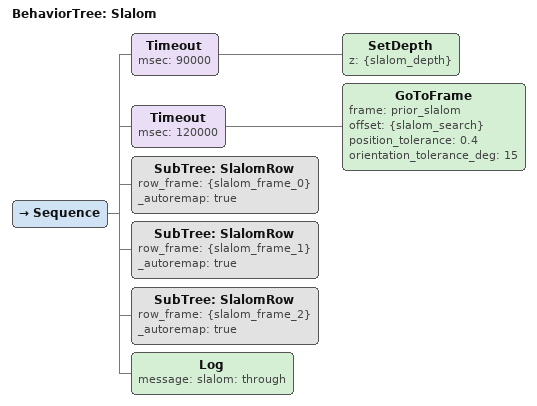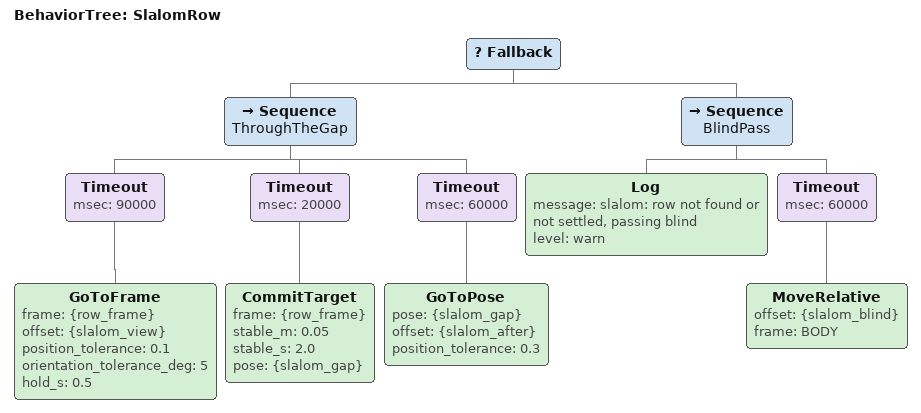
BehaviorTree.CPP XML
<?xml version="1.0"?>
<root BTCPP_format="4">
  <BehaviorTree ID="Slalom">
    <Sequence>
      <Timeout msec="90000"><SetDepth z="{slalom_depth}"/></Timeout>
      <Timeout msec="120000"><GoToFrame frame="prior_slalom" offset="{slalom_search}" position_tolerance="0.4" orientation_tolerance_deg="15"/></Timeout>
      <SubTree ID="SlalomRow" row_frame="{slalom_frame_0}" _autoremap="true"/>
      <SubTree ID="SlalomRow" row_frame="{slalom_frame_1}" _autoremap="true"/>
      <SubTree ID="SlalomRow" row_frame="{slalom_frame_2}" _autoremap="true"/>
      <Log message="slalom: through"/>
    </Sequence>
  </BehaviorTree>

  <BehaviorTree ID="SlalomRow">
    <Fallback>
      <Sequence name="ThroughTheGap">
        <Timeout msec="90000"><GoToFrame frame="{row_frame}" offset="{slalom_view}" position_tolerance="0.1" orientation_tolerance_deg="5" hold_s="0.5"/></Timeout>
        <Timeout msec="20000"><CommitTarget frame="{row_frame}" stable_m="0.05" stable_s="2.0" pose="{slalom_gap}"/></Timeout>
        <Timeout msec="60000"><GoToPose pose="{slalom_gap}" offset="{slalom_after}" position_tolerance="0.3"/></Timeout>
      </Sequence>
      <Sequence name="BlindPass">
        <Log message="slalom: row not found or not settled, passing blind" level="warn"/>
        <Timeout msec="60000"><MoveRelative offset="{slalom_blind}" frame="BODY"/></Timeout>
      </Sequence>
    </Fallback>
  </BehaviorTree>
</root>
